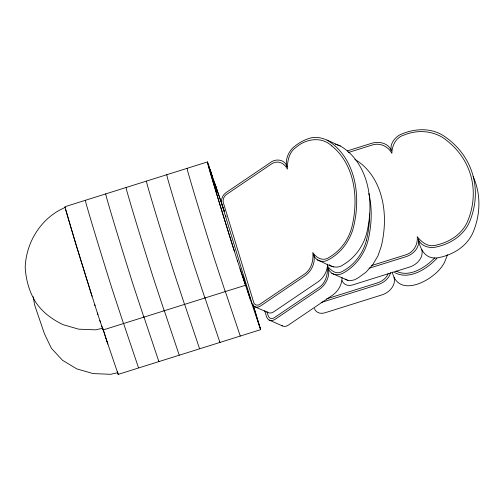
<?xml version="1.0" encoding="UTF-8"?>
<svg xmlns="http://www.w3.org/2000/svg" width="504" height="504" viewBox="0 0 504 504"><rect width="100%" height="100%" fill="white"/><g stroke="black" fill="none" stroke-linecap="round" stroke-linejoin="round"><path stroke-width="0.76" d="M327.506 264.14C327.569 271.095 323.751 277.817 318.1 281.767L273.722 311.818A8.53 6.268 -66.3 0 1 267.164 312.033M342.021 277.534C342.084 284.489 338.26 291.211 332.615 295.161L288.231 325.206A8.53 6.268 -66.3 0 1 281.673 325.426M390.581 272.708C389.056 278.63 383.695 282.813 378.069 284.615L321.105 302.501M366.458 240.206C363.031 253.783 353.846 265.847 341.176 272.002C335.481 274.63 330.593 270.075 327.298 265.885C328.192 273.93 325.899 282.983 318.793 287.633L273.823 318.018A6.394 4.7 -66.3 0 1 268.361 316.273L266.944 311.8M388.244 273.483C386.486 278.164 382.126 281.402 377.477 282.883L326.617 298.853M434.719 257.84C425.723 267.315 409.279 278.151 396.056 271.026M436.949 258.287C427.171 268.853 409.103 280.602 394.613 272.525M65.142 207.535L65.274 207.446C41.435 217.388 26.107 241.882 25.2 267.422C25.95 279.707 29.125 291.476 35.582 302.022C41.958 311.655 51.131 318.679 61.375 323.807L62.824 324.601L78.731 329.181L95.829 329.83L102.627 328.23M85.384 200.252L85.957 203.049A90.745 1.304 72.6 0 0 112.411 289.926L123.423 323.291M105.733 193.864L106.306 196.661A90.745 1.304 72.6 0 0 132.754 283.538L143.766 316.903M126.076 187.475L126.649 190.273A90.745 1.304 72.6 0 0 153.103 277.15L164.115 310.514M146.425 181.087L146.998 183.884A90.745 1.304 72.6 0 0 173.445 270.761L184.464 304.126M166.767 174.699L167.341 177.496A90.745 1.304 72.6 0 0 193.794 264.373L204.807 297.738M187.116 168.317L187.69 171.108A90.745 1.304 72.6 0 0 214.143 257.991L225.156 291.35M210.634 171.133L207.465 161.929L208.039 164.726A90.745 1.304 72.6 0 0 234.486 251.603M207.465 161.929L64.909 206.728L76.003 244.553L95.061 305.758M347.281 150.929L371.265 143.401C378.479 140.937 388.704 142.859 391.381 150.885C389.611 144.32 394.204 138.002 399.741 134.927C413.223 128.564 429.893 127.304 442.947 135.393A90.745 77.78 -18.8 0 1 469.394 222.27C463.157 236.357 448.768 244.919 433.988 247.414C427.726 248.062 420.38 245.454 418.219 239.041C420.456 247.218 413.135 254.608 405.777 256.744L369.048 268.273M348.554 152.447L371.738 145.165C379.462 142.304 388.08 146.122 391.873 153.367C391.954 145.259 396.169 137.069 404.441 134.902C419 128.936 436.521 130.958 448.283 141.794A88.572 75.915 -18.8 0 1 467.46 221.703C461.551 235.04 447.936 243.155 433.95 245.555C426.907 246.664 421.388 241.75 417.243 236.704C418.118 244.862 413.185 252.92 405.185 255.011L371.524 265.577M101.745 326.038L103.1 329.956L245.524 285.245L242.928 276.205L245.404 284.161M107.005 341.479L118.194 374.377L260.618 329.666L253.071 304.611M117.697 372.683L110.691 374.302L93.064 373.577L76.822 368.903L62.477 360.259L51.408 348.283L44.447 333.812L34.537 304.7L33.296 296.667M317.325 259.925C325.496 262.779 334.927 271.247 343.463 264.6C355.131 257.664 363.428 245.946 366.773 232.861A90.745 66.711 -66.3 0 0 340.32 145.977C331.147 142.582 322.39 135.979 312.127 137.617C304.762 139.274 298.166 143.111 292.566 148.094C288.017 152.97 285.157 159.963 286.87 166.622C285.1 159.283 275.549 158.281 270.352 162.616L225.975 192.66A8.53 6.268 -66.3 0 0 221.76 203.95L252.013 303.301A8.53 6.268 -66.3 0 0 260.48 306.004L304.863 275.959C311.403 271.366 315.794 262.773 313.709 254.778C315.183 260.373 321.716 262.817 326.812 260.581C340.206 254.117 349.908 241.372 353.537 227.046A90.745 66.711 -66.3 0 0 327.083 140.169M264.688 310.666L266.522 316.688A8.53 6.268 -66.3 0 0 274.989 319.391L319.372 289.346C325.912 284.76 330.303 276.161 328.217 268.172L329.641 271.133L331.834 273.313L347.886 280.369L351.118 280.596L354.558 279.783L357.972 277.988L365.873 272.311L372.727 264.72L378 255.799L381.282 246.248A90.745 66.711 -66.3 0 0 354.835 159.371M335.431 144.163L340.32 145.977M254.614 306.671L267.857 312.486M269.13 320.059L282.366 325.874M333.371 266.981L330.567 265.74L329.471 264.65M345.076 279.128L347.886 280.369M331.834 273.313C335.866 275.877 340.981 274.667 344.736 272.179C356.404 265.243 364.701 253.525 368.046 240.433A90.745 66.711 -66.3 0 0 368.852 193.429M331.739 145.908C321.747 136.345 306.167 138.594 296.321 147.149C289.019 151.918 287.267 161.034 287.412 169.161C284.136 162.433 276.923 159.755 270.837 164.392L225.899 194.878A6.394 4.7 -66.3 0 0 223.184 202.161L253.846 302.879A6.394 4.7 -66.3 0 0 259.314 304.624L304.284 274.239C311.39 269.596 313.677 260.536 312.789 252.498C316.682 258.521 323.587 261.746 329.761 256.99C340.861 250.4 348.774 239.28 351.95 226.819A88.572 65.111 -66.3 0 0 331.726 145.921M260.618 329.666L248.535 293.989M240.276 336.055L225.162 290.991M117.741 372.935L117.319 371.788M418.471 239.784C420.254 249.965 425.867 259.472 437.529 257.815C452.302 255.32 466.698 246.752 472.935 232.672A90.745 77.78 -18.8 0 0 473.174 176.551M392.288 272.11C398.79 301.014 439.204 277.729 445.234 260.543A90.745 77.78 -18.8 0 0 447.42 254.722M245.524 285.245L237.296 260.341M209.002 166.37L208.095 163.964L208.643 166.629A88.572 1.273 72.6 0 0 231.708 242.651L237.485 261.047M259.654 326.743L259.982 327.625L253.159 305.046M224.45 211.541L214.874 183.595L216.783 190.336L215.693 186.795M224.438 211.68L215.51 185.629L217.558 192.874L213.236 178.996M250.286 299.408L247.533 290.89M107.862 344.119L106.546 340.093M99.88 320.525L102.199 327.48M210.111 169.426L211.415 173.477M225.893 215.781L226.126 216.493M239.967 268.632L244.887 283.198L244.566 281.843M106.035 338.531L106.999 341.536M97.436 313.091L100.328 321.968M210.974 172.009L212.354 176.35M105.481 336.829L106.483 339.979M212.045 175.272L214.471 182.996M248.359 293.561L247.004 289.233M105.928 338.272L104.284 333.1M94.607 304.315L97.889 314.54M105.342 336.451L103.66 331.147M247.162 289.838L245.927 285.837M246.538 287.878L245.303 283.947M184.88 305.071L199.534 348.579M123.839 324.229L138.499 367.737M103.037 329.175L104.114 332.59M204.813 297.373L219.927 342.443L219.794 341.863M164.121 310.149L179.235 355.163M143.772 316.537L158.886 361.601L158.754 361.021M102.879 328.658L103.49 330.618M244.711 282.038L243.621 278.498L244.516 281.471M117.766 372.758L118.194 374.377M102.734 328.387L103.1 329.956M421.76 249.436C423.996 257.62 416.676 265.01 409.317 267.139L352.346 285.025A8.53 7.314 -18.8 0 1 342.077 280.583M394.052 277.307C396.289 285.491 388.975 292.881 381.61 295.01L324.639 312.896A8.53 7.314 -18.8 0 1 314.37 308.454M92.062 296.314A90.745 1.304 72.6 0 1 65.608 209.437M369.526 213.917A88.572 65.111 -66.3 0 1 366.465 240.206"/></g></svg>
